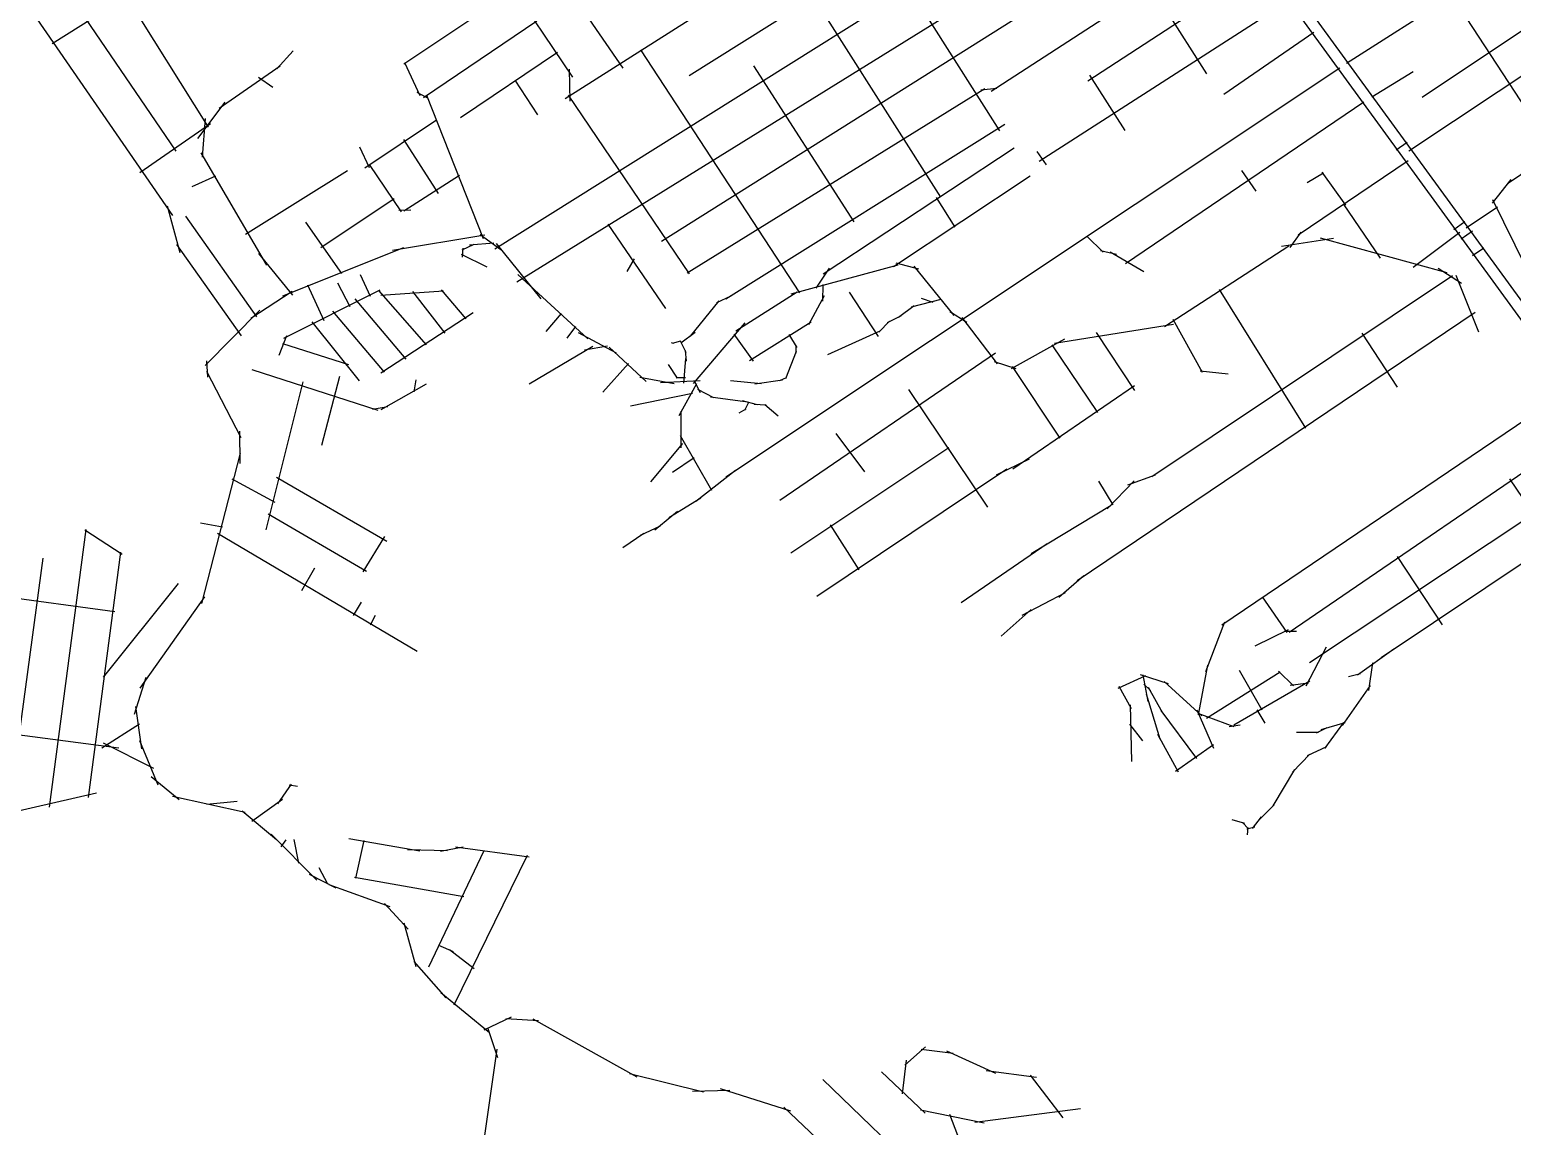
# Model space of a CAD drawing. Header units: inches. Extents: x 723419 to 759401, y 6910722 to 6968430.
# Drawn here: x 731647 to 733965, y 6946922 to 6948636 of the extents above; entities that cross this region are included whole.
import ezdxf

# ---------------------------------------------------------------- set-up
doc = ezdxf.new("R2010")
doc.units = ezdxf.units.IN
doc.header["$MEASUREMENT"] = 0

msp = doc.modelspace()

# ---------------------------------------------------------------- linework, layer by layer
for points in [[(732609.331146, 6950062.33027), (734796.694445, 6947058.91978)], [(732628.429691, 6950064.59246), (734813.5676, 6947066.8578)], [(733823.751463, 6948530.30719), (735162.898586, 6949425.07572)], [(733957.171, 6948395.7427), (735076.644247, 6949151.62066)], [(733802.741068, 6948446.66214), (734845.4899, 6949139.4149)], [(731682.1796, 6948614.3795), (732325.2651, 6949018.8903)], [(732484.3046, 6948528.6279), (733226.611686, 6948999.69184)], [(732374.1377, 6948293.6167), (733421.953175, 6948950.60915)], [(732677.8788, 6948564.3917), (733231.943, 6948911.6476)], [(732634.9204, 6948305.1743), (733495.930823, 6948847.95061)], [(731632.159175, 6948803.3023), (731875.697931, 6948446.1677)], [(732942.977785, 6948824.36093), (733163.1351, 6948477.7926)], [(733149.7678, 6948540.0077), (733537.911463, 6948791.41786)], [(732408.4233, 6948241.6756), (733246.8602, 6948761.5718)], [(732447.2858, 6948760.9818), (732574.2345, 6948575.5402)], [(732829.383114, 6948753.80524), (733070.8666, 6948373.9948)], [(733301.222, 6948555.8924), (733577.510848, 6948736.38441)], [(732391.0055, 6948717.7249), (732495.5006, 6948561.609)], [(733846.3481, 6948725.9707), (734033.9043, 6948438.8787)], [(731626.88944, 6948698.83882), (731870.3516, 6948345.688)], [(731797.4418, 6948689.5269), (731926.2019, 6948483.3512)], [(732232.1401, 6948582.4803), (732406.7722, 6948699.8991)], [(733705.569437, 6948583.80772), (733875.8985, 6948692.3264)], [(733225.2164, 6948430.2783), (733616.757454, 6948682.76208)], [(733421.5642, 6948668.8547), (733486.7117, 6948566.7367)], [(732262.8588, 6948529.7456), (732439.9352, 6948649.9857)], [(733513.8566, 6948535.1072), (733654.240168, 6948632.31476)], [(732033.5803, 6948574.7541), (732059.0399, 6948602.9961)], [(732320.6478, 6948498.8371), (732472.3505, 6948600.7446)], [(732601.6677, 6948604.3424), (732850.6065, 6948224.7144)], [(731943.387302, 6948513.4161), (732038.6998, 6948579.408)], [(732232.9766, 6948584.6563), (732256.9669, 6948532.8931)], [(732490.3191, 6948574.3965), (732491.1826, 6948524.3704)], [(732735.3858, 6947936.8292), (733694.986083, 6948576.48756)], [(732778.6076, 6948579.4074), (732935.537, 6948335.5994)], [(733744.816043, 6948530.80275), (733809.4911, 6948570.4083)], [(732004.682564, 6948561.70265), (732026.951706, 6948546.2686)], [(732405.407, 6948557.07), (732441.0382, 6948502.6114)], [(733303.9365, 6948564.9293), (733359.131, 6948478.1743)], [(732252.4404, 6948538.318), (732268.0567, 6948529.9545)], [(732267.1587, 6948533.6957), (732355.7148, 6948309.7849)], [(732488.7257, 6948533.6599), (732677.8532, 6948254.2037)], [(732674.6749, 6948255.8171), (733140.1535, 6948543.8982)], [(733134.0482, 6948541.7488), (733159.1237, 6948544.3124)], [(731910.093833, 6948465.791), (731952.647738, 6948522.67654)], [(733359.8969, 6948270.6211), (733732.380602, 6948523.21801)], [(731819.032887, 6948412.87423), (731929.717136, 6948489.16258)], [(731917.1918, 6948436.6851), (731922.000107, 6948497.1001)], [(732171.1791, 6948419.8999), (732283.2138, 6948495.0531)], [(732735.4041, 6948215.166), (733171.4318, 6948488.0506)], [(732231.4519, 6948464.2039), (732285.7339, 6948379.7307)], [(733782.827925, 6948448.25259), (733800.378655, 6948459.89428)], [(731914.4262, 6948443.5609), (732017.3087, 6948267.6888)], [(732162.8182, 6948452.9673), (732177.888, 6948420.4352)], [(732887.53, 6948254.0817), (733185.8685, 6948451.2322)], [(733221.5972, 6948445.6412), (733236.0744, 6948424.8561)], [(733630.0599, 6948315.272), (733801.859122, 6948431.22808)], [(731984.6799, 6948316.1505), (732144.1062, 6948415.5836)], [(732177.5535, 6948425.1114), (732227.7183, 6948351.2942)], [(732232.0659, 6948352.6302), (732319.0183, 6948408.7447)], [(733541.2426, 6948415.6889), (733563.6941, 6948383.5161)], [(733644.061, 6948396.9498), (733669.5189, 6948412.2054)], [(733666.9194, 6948413.3243), (733704.1101, 6948361.7542)], [(731901.1525, 6948390.6718), (731938.0096, 6948407.6415)], [(732997.1625, 6948265.6923), (733211.0427, 6948407.4418)], [(733933.7564, 6948364.5482), (733962.9692, 6948401.5923)], [(732102.3998, 6948295.3233), (732216.7563, 6948371.9137)], [(733063.8842, 6948373.5665), (733093.2393, 6948327.4947)], [(733700.4925, 6948363.4721), (733758.1076, 6948279.043)], [(733933.7655, 6948370.6152), (733985.9545, 6948264.7282)], [(731861.8653, 6948360.6106), (731881.8107, 6948287.5687)], [(731890.4955, 6948344.528), (732001.7261, 6948187.3369)], [(732223.9266, 6948353.6077), (732242.9341, 6948354.5452)], [(733892.542033, 6948326.01484), (733941.5925, 6948359.1882)], [(732078.1831, 6948334.9622), (732134.6886, 6948255.0125)], [(732214.1437, 6948291.2068), (732358.4071, 6948315.2994)], [(732351.1563, 6948315.5951), (732383.5836, 6948292.4996)], [(732550.803, 6948332.1043), (732641.0921, 6948200.008)], [(733617.5678, 6948295.6573), (733634.4289, 6948319.57)], [(733809.6013, 6948264.684), (733882.75243, 6948319.57663)], [(733872.962828, 6948323.80998), (733890.513557, 6948336.24542)], [(733884.692712, 6948309.25786), (733902.243442, 6948321.51692)], [(731876.6199, 6948300.0151), (731977.4236, 6948157.647)], [(732042.826737, 6948220.16899), (732231.8939, 6948295.2842)], [(732322.9588, 6948291.6486), (732341.9252, 6948300.8042)], [(732323.7792, 6948280.4333), (732324.4447, 6948294.3894)], [(732334.6548, 6948299.5413), (732372.5875, 6948302.6984)], [(732376.1367, 6948301.6436), (732446.3008, 6948215.3955)], [(733299.6608, 6948313.4252), (733325.2377, 6948288.1357)], [(733420.8889, 6948171.7579), (733615.5488, 6948298.1736)], [(733604.037708, 6948297.60081), (733685.252108, 6948310.18731)], [(733664.223815, 6948310.49328), (733862.379315, 6948256.15228)], [(733902.60063, 6948283.05965), (733920.168998, 6948295.01884)], [(732004.9514, 6948286.1572), (732057.8712, 6948221.0604)], [(732321.7832, 6948285.0853), (732361.4855, 6948265.3696)], [(732580.8109, 6948257.9342), (732592.2871, 6948277.511)], [(733001.1841, 6948271.3817), (733036.1706, 6948262.1514)], [(733320.8897, 6948290.5625), (733345.6993, 6948285.1981)], [(733335.8986, 6948288.7325), (733388.8427, 6948258.2062)], [(732163.6467, 6948253.5272), (732179.1602, 6948219.54)], [(732409.936847, 6948253.02148), (732519.73915, 6948152.7001)], [(732837.1491, 6948223.2715), (733004.643, 6948268.5777)], [(732876.2621, 6948231.9629), (732897.248, 6948263.4025)], [(733028.9093, 6948266.1072), (733091.621, 6948188.9691)], [(733401.2581, 6947937.6202), (733871.1882, 6948251.8691)], [(733848.955049, 6948263.12914), (733885.2985, 6948239.8868)], [(733876.2462, 6948252.0984), (733912.0119, 6948163.6076)], [(731992.8579, 6948185.2297), (732057.599336, 6948227.44504)], [(732044.4689, 6948153.7245), (732195.1156, 6948229.3717)], [(732081.5754, 6948237.0335), (732107.0976, 6948181.5545)], [(732128.1159, 6948240.0323), (732147.6329, 6948203.0463)], [(732192.6048, 6948228.118), (732267.0912, 6948143.2759)], [(732195.9525, 6948221.0129), (732293.8729, 6948227.7)], [(732245.7497, 6948226.4461), (732295.9651, 6948161.6653)], [(732290.5252, 6948229.3717), (732329.0237, 6948183.8162)], [(732750.7893, 6948165.0179), (732846.7157, 6948226.3341)], [(732887.0047, 6948211.4841), (732887.4844, 6948237.8309)], [(732928.168861, 6948225.58379), (732973.324507, 6948156.43921)], [(733506.3471, 6948229.8613), (733641.2872, 6948012.8894)], [(732155.3616, 6948215.1618), (732235.288, 6948121.1251)], [(732679.9614, 6948157.0528), (732724.6676, 6948211.8535)], [(732721.3447, 6948209.4554), (732743.6898, 6948219.9779)], [(732864.9417, 6948175.0776), (732889.4029, 6948220.5857)], [(733005.2365, 6948186.4642), (733029.5297, 6948204.6327)], [(733025.6781, 6948202.615), (733071.6452, 6948214.8791)], [(733040.7851, 6948216.0894), (733058.8003, 6948210.1187)], [(731921.3595, 6948111.1365), (732007.107916, 6948197.67936)], [(732088.3193, 6948179.2698), (732162.3121, 6948087.1875)], [(732120.2107, 6948195.9365), (732200.974, 6948100.646)], [(732195.9525, 6948099.8101), (732340.3223, 6948193.8467)], [(732454.2562, 6948164.1846), (732478.267, 6948192.1928)], [(732684.6001, 6948083.1033), (732765.6579, 6948177.4728)], [(732772.3728, 6948119.0307), (732868.3984, 6948179.4693)], [(732974.3765, 6948163.3734), (732990.8855, 6948180.5586)], [(732987.7884, 6948178.3222), (733010.0674, 6948189.3629)], [(733085.4403, 6948195.3954), (733111.8005, 6948178.7393)], [(733104.2876, 6948185.8757), (733159.3786, 6948113.6588)], [(733284.3222, 6947774.7563), (733906.3649, 6948194.6376)], [(733434.0656, 6948183.5233), (733479.9668, 6948100.7423)], [(732037.229, 6948127.0703), (732048.9739, 6948158.1554)], [(732487.0649, 6948153.567), (732500.6283, 6948172.0561)], [(732504.536, 6948162.3718), (732564.0471, 6948131.0324)], [(732664.9113, 6948146.4839), (732687.2512, 6948163.1593)], [(732747.9116, 6948159.7486), (732778.1283, 6948117.5937)], [(732833.8409, 6948159.5019), (732846.0719, 6948139.0756)], [(732894.643458, 6948128.19302), (732976.4294, 6948165.3119)], [(733248.8578, 6948145.7378), (733435.0717, 6948175.4147)], [(733314.083463, 6948162.63629), (733374.0928, 6948072.1918)], [(733729.363143, 6948161.79352), (733784.66117, 6948077.39127)], [(732042.2207, 6948145.5454), (732145.5757, 6948112.4075)], [(732427.917525, 6948082.5964), (732527.401057, 6948141.33402)], [(732514.171864, 6948135.51317), (732550.155269, 6948141.86319)], [(732552.6859, 6948139.6777), (732610.574, 6948086.1846)], [(732650.0443, 6948146.7869), (732653.3229, 6948145.7391)], [(732652.1426, 6948145.7391), (732664.7321, 6948149.6684)], [(732664.0762, 6948149.5374), (732672.6003, 6948131.7247)], [(732671.7114, 6948134.3125), (732673.0431, 6948117.5527)], [(732819.678031, 6947900.6509), (733156.581482, 6948130.83886)], [(732828.9292, 6948090.6109), (732845.9527, 6948133.3274)], [(732845.1222, 6948130.4339), (732845.4037, 6948141.2535)], [(733181.9452, 6948106.4356), (733265.2071, 6948152.6344)], [(733244.625, 6948143.1526), (733316.4638, 6948037.4999)], [(731923.61, 6948118.4102), (731925.016, 6948092.5709)], [(732543.1549, 6948069.5302), (732583.0042, 6948114.0122)], [(732645.2596, 6948112.3775), (732659.3051, 6948091.1459)], [(732669.5545, 6948083.5632), (732672.971, 6948121.8559)], [(733154.9294, 6948117.2814), (733188.8317, 6948106.4356)], [(733183.0488, 6948109.2492), (733257.256, 6947997.2889)], [(731923.358, 6948102.0156), (731977.3726, 6947998.2607)], [(731994.6081, 6948104.7055), (732191.1514, 6948041.2407)], [(732016.54621, 6947854.02902), (732074.75466, 6948085.27531)], [(732103.858885, 6947986.32095), (732131.904774, 6948094.27116)], [(732248.1549, 6948069.9403), (732251.0651, 6948088.47)], [(732600.8452, 6948093.0416), (732654.3702, 6948082.8049)], [(732633.1119, 6948084.7006), (732695.368, 6948087.3545)], [(732657.7866, 6948092.2833), (732672.2118, 6948092.2833)], [(732685.6386, 6948087.067), (732695.216, 6948068.6034)], [(732742.6094, 6948087.8232), (732790.6115, 6948082.9113)], [(732780.6371, 6948082.4271), (732823.9637, 6948088.864)], [(732819.822, 6948087.4972), (732830.2121, 6948092.3399)], [(733476.6971, 6948102.6501), (733520.6405, 6948097.865)], [(732196.4978, 6948042.1458), (732267.2534, 6948082.1118)], [(732586.0248, 6948047.9908), (732683.0113, 6948067.598)], [(732662.2368, 6948032.8112), (732689.9893, 6948082.9805)], [(732691.2069, 6948073.9423), (732715.9298, 6948060.8176)], [(732711.1704, 6948062.1548), (732765.7484, 6948054.9995)], [(733020.761766, 6948073.51236), (733144.2162, 6947889.7743)], [(733183.7884, 6947949.6956), (733373.9922, 6948079.6607)], [(733510.468554, 6947705.50364), (734060.009236, 6948076.97938)], [(732182.8011, 6948042.7607), (732206.909, 6948046.9031)], [(732665.2751, 6947982.5287), (732665.2752, 6948039.6275)], [(732756.1025, 6948037.2487), (732767.1391, 6948043.2436)], [(732760.6075, 6948056.0677), (732784.46, 6948049.843)], [(732764.9125, 6948041.3098), (732771.0117, 6948053.4929)], [(732779.7181, 6948050.6754), (732798.4155, 6948049.5227)], [(732796.261, 6948050.2143), (732816.882, 6948032.1551)], [(733616.037515, 6947694.39112), (734097.580144, 6948023.53344)], [(731974.8419, 6948008.2865), (731975.6855, 6947958.0122)], [(732663.9154, 6948001.8254), (732712.7598, 6947916.1773)], [(732906.990705, 6948004.72055), (732951.969962, 6947944.74821)], [(731916.1896, 6947739.0738), (731976.7843, 6947974.2038)], [(732618.282, 6947928.9351), (732667.9383, 6947989.0317)], [(732836.9764, 6947818.1931), (733083.9386, 6947982.7918)], [(733647.853801, 6947646.67571), (734137.880627, 6947972.35147)], [(732652.0448, 6947944.1194), (732685.7331, 6947967.4579)], [(732688.5481, 6947899.1457), (732750.3695, 6947947.5977)], [(732877.5121, 6947750.6304), (733174.4968, 6947949.6956)], [(733158.3587, 6947939.9271), (733210.1963, 6947965.3251)], [(731963.048, 6947933.7737), (732030.1745, 6947897.1581)], [(732032.95041, 6947936.57918), (732205.459088, 6947836.56648)], [(733317.999, 6947930.2098), (733340.4209, 6947893.3977)], [(733331.2064, 6947886.8022), (733373.7467, 6947930.8232)], [(733363.6589, 6947924.6949), (733406.9954, 6947939.9967)], [(733759.8175, 6947654.7118), (734170.159858, 6947929.2243)], [(733960.26112, 6947934.1041), (734030.6669, 6947830.3583)], [(732646.4079, 6947873.5377), (732696.2084, 6947904.1954)], [(732020.035, 6947879.0824), (732173.709025, 6947789.47055)], [(732624.0835, 6947854.0283), (732659.7167, 6947883.1852)], [(733212.429, 6947817.3652), (733337.7829, 6947892.8572)], [(731677.8913, 6947420.6051), (731735.3066, 6947854.8064)], [(731733.3985, 6947854.3529), (731791.487, 6947815.8564)], [(731914.2713, 6947865.0903), (731948.3433, 6947858.9255)], [(732601.9738, 6947845.6671), (732633.3138, 6947860.46)], [(732898.5199, 6947861.9659), (732943.022, 6947791.6329)], [(731940.691, 6947848.8048), (732252.7205, 6947664.3412)], [(732168.417347, 6947788.41222), (732202.284082, 6947843.97483)], [(732574.2606, 6947826.3429), (732607.3177, 6947848.8538)], [(733103.1902, 6947740.5148), (733237.4171, 6947833.0237)], [(731614.0505, 6947407.4881), (731668.353847, 6947810.1081)], [(731739.1688, 6947435.6549), (731789.6043, 6947819.044)], [(733784.3969, 6947812.3466), (733855.184251, 6947705.66843)], [(732072.6665, 6947759.096), (732092.7166, 6947794.9158)], [(733255.7344, 6947748.8643), (733294.6611, 6947782.6555)], [(731762.6183, 6947623.8604), (731879.5079, 6947770.3782)], [(731595.5063, 6947751.3341), (731780.0864, 6947726.3926)], [(731819.7888, 6947606.8574), (731920.7492, 6947749.462)], [(732153.1497, 6947720.4559), (732165.8575, 6947741.0452)], [(733198.6178, 6947720.5234), (733266.2846, 6947756.1313)], [(733573.7347, 6947749.3743), (733611.9376, 6947693.4801)], [(732179.9774, 6947705.5075), (732187.8846, 6947721.02)], [(733165.4744, 6947687.7281), (733212.4422, 6947729.607)], [(733485.59767, 6947632.47849), (733515.495647, 6947710.53073)], [(733562.591574, 6947672.95983), (733614.714595, 6947698.35988)], [(733608.5789, 6947695.9115), (733627.39, 6947695.6766)], [(733642.231317, 6947610.51803), (733673.981458, 6947671.14971)], [(733722.5668, 6947627.6541), (733779.5206, 6947668.2406)], [(733740.3987, 6947602.9829), (733746.8637, 6947646.3366)], [(731811.1799, 6947566.1353), (731829.2606, 6947623.8039)], [(733348.275118, 6947606.6163), (733392.01965, 6947626.3719)], [(733382.939132, 6947627.98057), (733426.595469, 6947613.69304)], [(733386.90789, 6947627.4514), (733395.10999, 6947585.64715)], [(733473.864258, 6947564.98844), (733488.539843, 6947642.74082)], [(733486.82801, 6947559.69944), (733601.749986, 6947632.21391)], [(733537.720691, 6947634.85975), (733573.2233, 6947572.5763)], [(733599.104148, 6947633.00766), (733622.387527, 6947610.25345)], [(733708.4053, 6947624.8869), (733727.4925, 6947629.8065)], [(731099.016591, 6947603.5874), (731786.711028, 6947513.18621)], [(733349.545121, 6947609.72075), (733368.9034, 6947574.9198)], [(733388.4513, 6947612.6652), (733399.0564, 6947602.8678)], [(733392.199567, 6947597.55342), (733413.899019, 6947527.71958)], [(733395.1706, 6947608.4476), (733417.7383, 6947567.9655)], [(733420.245456, 6947616.86805), (733479.247658, 6947563.42211)], [(733529.254008, 6947549.13458), (733648.052162, 6947617.92638)], [(733617.341523, 6947611.21322), (733646.200075, 6947614.75138)], [(733699.4401, 6947548.444), (733743.1558, 6947610.8612)], [(731812.3941, 6947578.1268), (731821.7976, 6947511.6614)], [(733367.325156, 6947580.5107), (733369.582938, 6947492.17496)], [(731759.988058, 6947513.45079), (731818.725676, 6947550.75711)], [(733366.478488, 6947550.59508), (733386.516306, 6947524.48947)], [(733414.9869, 6947571.9769), (733471.1331, 6947496.6017)], [(733471.606476, 6947572.89068), (733497.503944, 6947512.88659)], [(733473.162229, 6947567.39086), (733529.254008, 6947546.75332)], [(733565.481532, 6947572.93861), (733577.816632, 6947552.06351)], [(733665.8834, 6947541.9871), (733703.1343, 6947552.7486)], [(733671.4346, 6947512.1813), (733701.1424, 6947552.9028)], [(733410.2467, 6947534.9868), (733442.5733, 6947475.7219)], [(733521.9767, 6947546.6883), (733539.2696, 6947549.551)], [(733627.4012, 6947537.9899), (733661.8813, 6947537.9899)], [(733658.4948, 6947536.76), (733675.1933, 6947545.2504)], [(731761.840145, 6947521.38831), (731840.686136, 6947481.43614)], [(731818.692, 6947525.0568), (731847.1614, 6947455.4152)], [(733438.36231, 6947477.07404), (733497.503944, 6947518.44285)], [(733644.6098, 6947501.3271), (733674.6011, 6947515.4543)], [(733621.1853, 6947475.2601), (733647.9859, 6947503.6206)], [(731837.246546, 6947468.47153), (731880.902883, 6947432.75271)], [(733590.9536, 6947422.8886), (733624.5713, 6947479.7766)], [(731547.025, 6947396.239), (731751.43318, 6947443.04208)], [(731870.4015, 6947437.9937), (731983.7267, 6947412.7079)], [(732035.0633, 6947425.7054), (732056.3909, 6947456.8162)], [(732052.4621, 6947455.6951), (732065.9323, 6947453.7331)], [(731923.9349, 6947425.4252), (731971.390564, 6947430.10687)], [(731979.4633, 6947415.0372), (732032.9914, 6947370.0044)], [(731994.144777, 6947398.62139), (732042.079, 6947432.9927)], [(733567.179, 6947399.4987), (733592.4559, 6947424.5336)], [(733526.18, 6947401.5337), (733545.8749, 6947395.6431)], [(733543.0312, 6947396.8001), (733552.0889, 6947386.5968)], [(733549.5611, 6947386.702), (733562.1996, 6947389.6473)], [(733550.6142, 6947377.4454), (733551.9835, 6947388.8058)], [(733558.6186, 6947387.3331), (733572.4157, 6947405.636)], [(732024.6129, 6947378.3068), (732095.7425, 6947306.3026)], [(732040.3426, 6947358.4544), (732048.0452, 6947369.7995)], [(732059.8559, 6947370.0107), (732067.288, 6947333.1209)], [(732145.928, 6947371.6449), (732257.2115, 6947352.3489)], [(732156.9553, 6947309.816), (732169.8346, 6947368.7157)], [(732237.8914, 6947354.6645), (732300.2309, 6947352.8635)], [(732270.8349, 6947171.0291), (732357.6004, 6947353.1445)], [(732289.4938, 6947351.843), (732324.5277, 6947358.7895)], [(732310.8284, 6947111.4523), (732425.3859, 6947345.6973)], [(732312.9355, 6947358.5322), (732428.0831, 6947343.0954)], [(732098.9951, 6947326.2424), (732112.42, 6947300.8564)], [(732083.966, 6947316.1127), (732125.7588, 6947294.8086)], [(732114.9086, 6947299.6249), (732209.9089, 6947265.1881)], [(732154.6971, 6947311.3253), (732325.7604, 6947281.0653)], [(732201.9863, 6947270.1646), (732238.8771, 6947229.9483)], [(732232.1447, 6947239.767), (732250.7107, 6947171.6159)], [(732286.0609, 6947204.8967), (732309.0038, 6947194.994)], [(732303.497, 6947198.2148), (732342.0096, 6947168.3211)], [(732247.6258, 6947179.2022), (732297.5371, 6947122.6103)], [(732289.8809, 6947130.7051), (732366.074, 6947068.3337)], [(732357.448482, 6947072.480945), (732400.4652, 6947093.1137)], [(732391.479, 6947090.2831), (732442.5117, 6947086.9829)], [(732433.7003, 6947089.5497), (732596.3529, 6946999.2137)], [(732362.6533, 6947076.1753), (732378.6193, 6947029.5634)], [(732354.6381, 6946878.308), (732377.9817, 6947042.2774)], [(733015.079753, 6947017.45894), (733047.535374, 6947046.034)], [(733040.832583, 6947042.50621), (733090.574349, 6947036.1562)], [(733011.19919, 6946972.65607), (733017.901981, 6947025.22007)], [(733080.343773, 6947039.68399), (733156.543925, 6947005.11169)], [(732584.9337, 6947004.2756), (732700.3072, 6946975.5402)], [(732887.1354, 6946995.1062), (733052.1504, 6946835.7725)], [(732978.5912, 6947007.0952), (733047.0625, 6946942.167)], [(733142.080007, 6947008.99226), (733221.102388, 6946998.76168)], [(733211.130516, 6947001.65447), (733262.279, 6946935.2844)], [(732683.3723, 6946976.9776), (732741.5765, 6946978.4218)], [(732726.6449, 6946980.9215), (732836.3653, 6946945.8981)], [(732825.9545, 6946951.7671), (732957.9858, 6946826.4289)], [(733124.48812, 6946928.13543), (733289.870673, 6946949.58436)], [(733039.4502, 6946947.4899), (733138.881483, 6946927.42987)], [(733084.694707, 6946940.55323), (733119.5818, 6946848.9135)]]:
    msp.add_lwpolyline(points)

doc.saveas('drawing.dxf')
